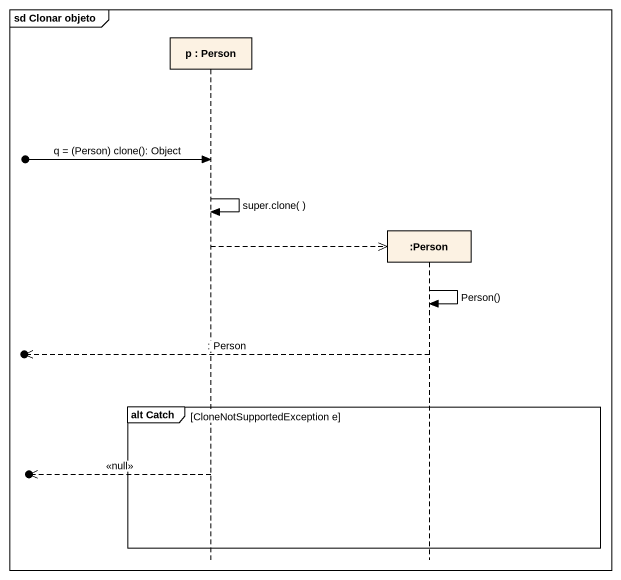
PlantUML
@startuml
mainframe sd Clonar objeto
hide footbox
participant "p : Person" as p
participant ":Person" as Person_

[o-> p : q = (Person) clone(): Object
p -> p : super.clone( )
p -->> Person_ **
Person_ -> Person_ : Person()
[o<<-- Person_ : : Person
group alt Catch [CloneNotSupportedException e]
  [o<<-- p : <<null>>
end
@enduml
